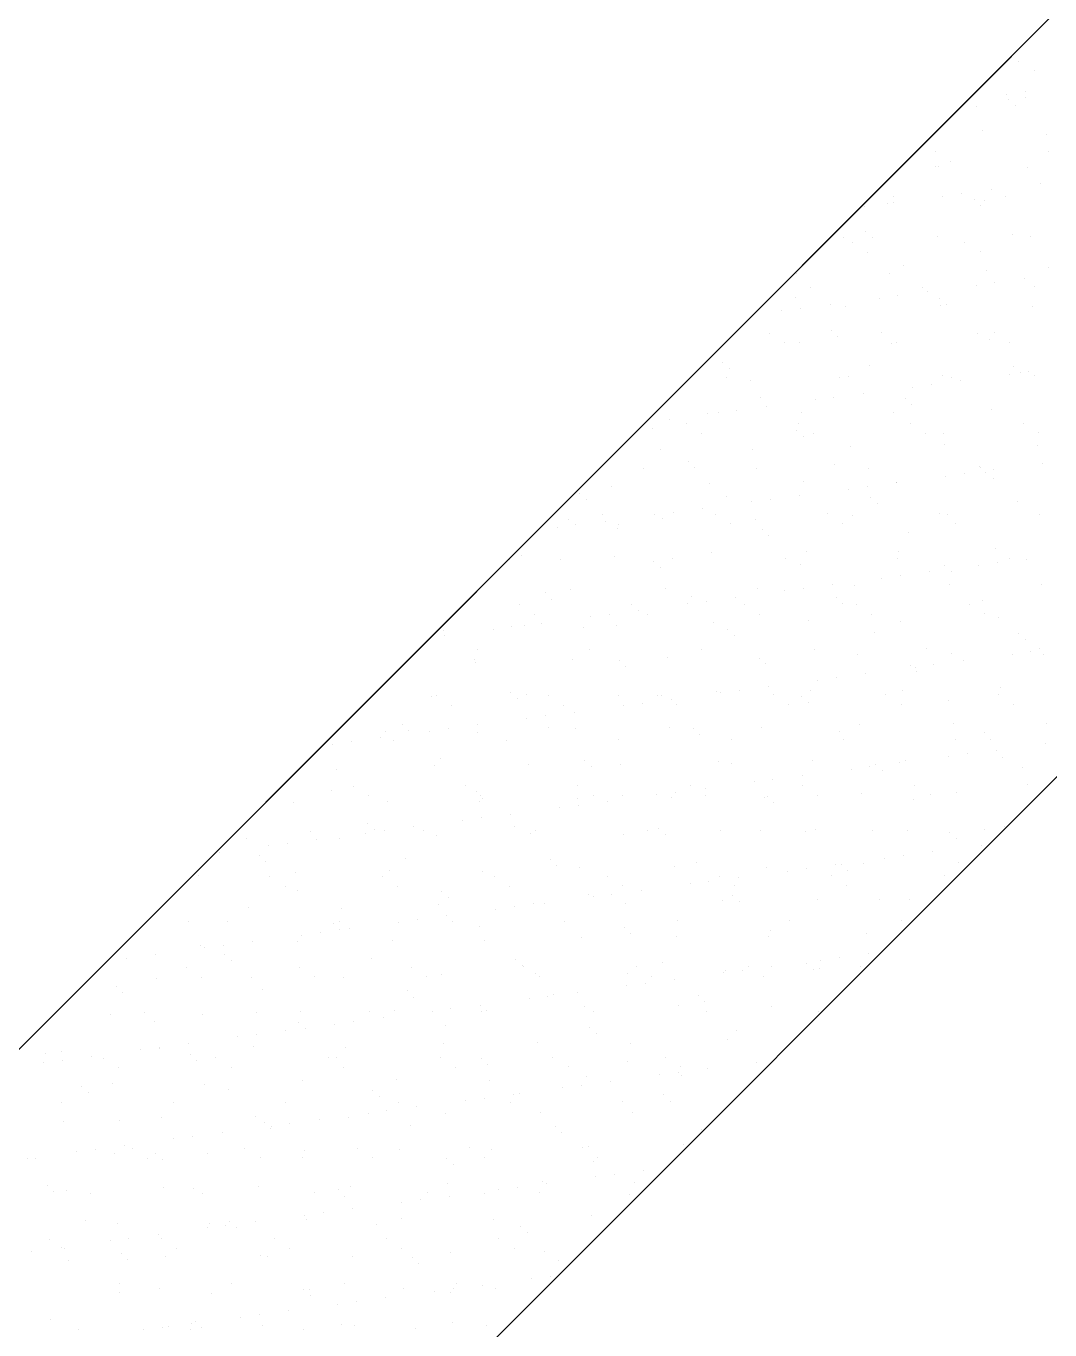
# Model space of a CAD drawing. Header units: millimetres. Extents: x 89805 to 1757503, y 48266 to 267832.
# Drawn here: x 951971.8 to 952255.6, y 126581.5 to 126942.6 of the extents above; entities that cross this region are included whole.
import ezdxf

# ---------------------------------------------------------------- set-up
doc = ezdxf.new("R2010")
doc.units = ezdxf.units.MM
doc.header["$LTSCALE"] = 1000
doc.layers.add('WALL', color=111, linetype='Continuous')

msp = doc.modelspace()

# ---------------------------------------------------------------- linework, layer by layer
at = {"color": 8, "ltscale": 0.7}
for p, q in [((952246.99, 126932.9), (952246.99, 126932.9)), ((952251.2, 126930.21), (952251.2, 126930.21)), ((952248.82, 126924.45), (952248.82, 126924.45)), ((952243.61, 126923.76), (952243.61, 126923.76)), ((952244.15, 126922.21), (952244.15, 126922.21)), ((952248.85, 126922.86), (952248.85, 126922.86)), ((952235.24, 126920.49), (952235.24, 126920.49)), ((952245.99, 126920.53), (952245.99, 126920.53)), ((952236.8, 126913.61), (952236.8, 126913.61)), ((952254.69, 126912.55), (952254.69, 126912.55)), ((952223.92, 126907.8), (952223.92, 126907.8)), ((952255.06, 126907.86), (952255.06, 126907.86)), ((952223.9, 126903.72), (952223.9, 126903.72)), ((952224.63, 126903.78), (952224.63, 126903.78)), ((952228.14, 126905.12), (952228.14, 126905.12)), ((952249.48, 126903.6), (952249.48, 126903.6)), ((952252.83, 126899.08), (952252.83, 126899.08)), ((952212.18, 126895.39), (952212.18, 126895.39)), ((952225.91, 126895.54), (952225.91, 126895.54)), ((952231.12, 126896.22), (952231.12, 126896.22)), ((952239.25, 126897.29), (952239.25, 126897.29)), ((952243.32, 126895.44), (952243.32, 126895.44)), ((952204.2, 126892.68), (952204.2, 126892.68)), ((952210.42, 126893.37), (952210.42, 126893.37)), ((952212.33, 126893.75), (952212.33, 126893.75)), ((952234.58, 126894.66), (952234.58, 126894.66)), ((952236.43, 126892.97), (952236.43, 126892.97)), ((952237.43, 126894.34), (952237.43, 126894.34)), ((952204.52, 126885.88), (952204.52, 126885.88)), ((952245.13, 126885), (952245.13, 126885)), ((952198.36, 126884.12), (952198.36, 126884.12)), ((952200.86, 126882.7), (952200.86, 126882.7)), ((952206.37, 126884.19), (952206.37, 126884.19)), ((952224.53, 126884.45), (952224.53, 126884.45)), ((952232, 126882.76), (952232, 126882.76)), ((952250.11, 126884.33), (952250.11, 126884.33)), ((952205.07, 126880.02), (952205.07, 126880.02)), ((952236.21, 126880.07), (952236.21, 126880.07)), ((952185.47, 126874.22), (952185.47, 126874.22)), ((952211.05, 126874.1), (952211.05, 126874.1)), ((952215.07, 126876.22), (952215.07, 126876.22)), ((952238.06, 126875.08), (952238.06, 126875.08)), ((952255.08, 126875.87), (952255.08, 126875.87)), ((952189.11, 126870.29), (952189.11, 126870.29)), ((952220.25, 126870.35), (952220.25, 126870.35)), ((952235.13, 126870.86), (952235.13, 126870.86)), ((952240.34, 126871.55), (952240.34, 126871.55)), ((952248.47, 126872.62), (952248.47, 126872.62)), ((952251.39, 126870.4), (952251.39, 126870.4)), ((952185, 126867.44), (952185, 126867.44)), ((952208.22, 126867.32), (952208.22, 126867.32)), ((952213.42, 126868), (952213.42, 126868)), ((952221.55, 126869.07), (952221.55, 126869.07)), ((952225.02, 126867.1), (952225.02, 126867.1)), ((952181.3, 126863.77), (952181.3, 126863.77)), ((952186.5, 126864.46), (952186.5, 126864.46)), ((952194.63, 126865.53), (952194.63, 126865.53)), ((952198.99, 126864.85), (952198.99, 126864.85)), ((952225.16, 126865.18), (952225.16, 126865.18)), ((952226.86, 126865.41), (952226.86, 126865.41)), ((952250.74, 126865.06), (952250.74, 126865.06)), ((952177.79, 126857.61), (952177.79, 126857.61)), ((952194.96, 126858.32), (952194.96, 126858.32)), ((952196.8, 126856.63), (952196.8, 126856.63)), ((952208.93, 126857.66), (952208.93, 126857.66)), ((952235.56, 126857.44), (952235.56, 126857.44)), ((952238.69, 126855.81), (952238.69, 126855.81)), ((952240.07, 126857.72), (952240.07, 126857.72)), ((952182.01, 126854.92), (952182.01, 126854.92)), ((952186.1, 126854.96), (952186.1, 126854.96)), ((952211.68, 126854.83), (952211.68, 126854.83)), ((952213.15, 126854.98), (952213.15, 126854.98)), ((952244.29, 126855.03), (952244.29, 126855.03)), ((952164.9, 126849.54), (952164.9, 126849.54)), ((952205.5, 126848.66), (952205.5, 126848.66)), ((952166.05, 126845.19), (952166.05, 126845.19)), ((952166.74, 126847.86), (952166.74, 126847.86)), ((952197.19, 126845.25), (952197.19, 126845.25)), ((952199.62, 126845.58), (952199.62, 126845.58)), ((952225.79, 126845.91), (952225.79, 126845.91)), ((952228.33, 126845.31), (952228.33, 126845.31)), ((952244.35, 126846.18), (952244.35, 126846.18)), ((952245.52, 126848.32), (952245.52, 126848.32)), ((952247.36, 126846.63), (952247.36, 126846.63)), ((952249.56, 126846.87), (952249.56, 126846.87)), ((952251.37, 126845.79), (952251.37, 126845.79)), ((952172.61, 126844.61), (952172.61, 126844.61)), ((952217.44, 126842.64), (952217.44, 126842.64)), ((952222.64, 126843.32), (952222.64, 126843.32)), ((952230.77, 126844.4), (952230.77, 126844.4)), ((952175.44, 126839.88), (952175.44, 126839.88)), ((952190.52, 126839.1), (952190.52, 126839.1)), ((952195.72, 126839.78), (952195.72, 126839.78)), ((952203.85, 126840.85), (952203.85, 126840.85)), ((952215.45, 126839.54), (952215.45, 126839.54)), ((952217.3, 126837.85), (952217.3, 126837.85)), ((952160.55, 126835.35), (952160.55, 126835.35)), ((952163.6, 126835.55), (952163.6, 126835.55)), ((952168.8, 126836.24), (952168.8, 126836.24)), ((952176.93, 126837.31), (952176.93, 126837.31)), ((952186.73, 126835.69), (952186.73, 126835.69)), ((952212.31, 126835.57), (952212.31, 126835.57)), ((952239.32, 126836.54), (952239.32, 126836.54)), ((952145.38, 126831.11), (952145.38, 126831.11)), ((952150.02, 126833.76), (952150.02, 126833.76)), ((952154.73, 126832.51), (952154.73, 126832.51)), ((952185.39, 126830.76), (952185.39, 126830.76)), ((952185.87, 126832.57), (952185.87, 126832.57)), ((952217.01, 126832.62), (952217.01, 126832.62)), ((952248.15, 126832.68), (952248.15, 126832.68)), ((952158.94, 126829.82), (952158.94, 126829.82)), ((952187.24, 126829.07), (952187.24, 126829.07)), ((952190.08, 126829.88), (952190.08, 126829.88)), ((952221.22, 126829.94), (952221.22, 126829.94)), ((952226, 126829.88), (952226, 126829.88)), ((952252.37, 126829.99), (952252.37, 126829.99)), ((952147.66, 126825.46), (952147.66, 126825.46)), ((952173.24, 126825.34), (952173.24, 126825.34)), ((952200.25, 126826.31), (952200.25, 126826.31)), ((952226.42, 126826.65), (952226.42, 126826.65)), ((952252, 126826.52), (952252, 126826.52)), ((952142.98, 126820.09), (952142.98, 126820.09)), ((952155.33, 126821.99), (952155.33, 126821.99)), ((952157.17, 126820.3), (952157.17, 126820.3)), ((952174.12, 126820.15), (952174.12, 126820.15)), ((952195.94, 126821.1), (952195.94, 126821.1)), ((952205.26, 126820.21), (952205.26, 126820.21)), ((952235.95, 126820.76), (952235.95, 126820.76)), ((952236.41, 126820.26), (952236.41, 126820.26)), ((952239.99, 126819.72), (952239.99, 126819.72)), ((952253.57, 126821.51), (952253.57, 126821.51)), ((952161.18, 126816.09), (952161.18, 126816.09)), ((952187.36, 126816.42), (952187.36, 126816.42)), ((952212.94, 126816.3), (952212.94, 126816.3)), ((952213.07, 126816.17), (952213.07, 126816.17)), ((952226.66, 126817.96), (952226.66, 126817.96)), ((952231.86, 126818.65), (952231.86, 126818.65)), ((952237.79, 126819.07), (952237.79, 126819.07)), ((952239.95, 126817.27), (952239.95, 126817.27)), ((952125.27, 126813.21), (952125.27, 126813.21)), ((952134.17, 126815.11), (952134.17, 126815.11)), ((952165.87, 126812.33), (952165.87, 126812.33)), ((952186.15, 126812.63), (952186.15, 126812.63)), ((952199.74, 126814.42), (952199.74, 126814.42)), ((952204.94, 126815.1), (952204.94, 126815.1)), ((952127.11, 126811.52), (952127.11, 126811.52)), ((952159.24, 126809.09), (952159.24, 126809.09)), ((952172.82, 126810.87), (952172.82, 126810.87)), ((952178.02, 126811.56), (952178.02, 126811.56)), ((952205.89, 126811.98), (952205.89, 126811.98)), ((952207.73, 126810.29), (952207.73, 126810.29)), ((952246.49, 126811.1), (952246.49, 126811.1)), ((952122.11, 126805.86), (952122.11, 126805.86)), ((952131.66, 126807.41), (952131.66, 126807.41)), ((952132.32, 126805.54), (952132.32, 126805.54)), ((952145.9, 126807.33), (952145.9, 126807.33)), ((952148.29, 126806.19), (952148.29, 126806.19)), ((952151.11, 126808.02), (952151.11, 126808.02)), ((952162.8, 126807.47), (952162.8, 126807.47)), ((952173.87, 126806.07), (952173.87, 126806.07)), ((952193.94, 126807.52), (952193.94, 126807.52)), ((952200.88, 126807.04), (952200.88, 126807.04)), ((952225.08, 126807.58), (952225.08, 126807.58)), ((952227.05, 126807.38), (952227.05, 126807.38)), ((952252.63, 126807.26), (952252.63, 126807.26)), ((952118.98, 126803.79), (952118.98, 126803.79)), ((952124.19, 126804.47), (952124.19, 126804.47)), ((952135.81, 126803.55), (952135.81, 126803.55)), ((952135.88, 126804.73), (952135.88, 126804.73)), ((952167.02, 126804.78), (952167.02, 126804.78)), ((952175.83, 126803.2), (952175.83, 126803.2)), ((952177.67, 126801.52), (952177.67, 126801.52)), ((952198.16, 126804.84), (952198.16, 126804.84)), ((952216.43, 126802.32), (952216.43, 126802.32)), ((952229.3, 126804.9), (952229.3, 126804.9)), ((952240.58, 126798), (952240.58, 126798)), ((952105.75, 126794.77), (952105.75, 126794.77)), ((952109.22, 126795.97), (952109.22, 126795.97)), ((952119.92, 126795), (952119.92, 126795)), ((952134.8, 126795.84), (952134.8, 126795.84)), ((952145.77, 126794.43), (952145.77, 126794.43)), ((952151.06, 126795.05), (952151.06, 126795.05)), ((952161.81, 126796.82), (952161.81, 126796.82)), ((952182.2, 126795.11), (952182.2, 126795.11)), ((952187.99, 126797.15), (952187.99, 126797.15)), ((952213.34, 126795.17), (952213.34, 126795.17)), ((952213.57, 126797.03), (952213.57, 126797.03)), ((952244.48, 126795.22), (952244.48, 126795.22)), ((952249.21, 126795.04), (952249.21, 126795.04)), ((952147.61, 126792.74), (952147.61, 126792.74)), ((952186.37, 126793.54), (952186.37, 126793.54)), ((952222.29, 126791.5), (952222.29, 126791.5)), ((952226.39, 126793.2), (952226.39, 126793.2)), ((952228.23, 126791.51), (952228.23, 126791.51)), ((952235.88, 126793.28), (952235.88, 126793.28)), ((952241.08, 126793.97), (952241.08, 126793.97)), ((952195.37, 126787.95), (952195.37, 126787.95)), ((952201.51, 126787.78), (952201.51, 126787.78)), ((952208.96, 126789.74), (952208.96, 126789.74)), ((952214.16, 126790.43), (952214.16, 126790.43)), ((952227.68, 126788.11), (952227.68, 126788.11)), ((952253.26, 126787.99), (952253.26, 126787.99)), ((952115.71, 126785.65), (952115.71, 126785.65)), ((952117.55, 126783.96), (952117.55, 126783.96)), ((952122.74, 126786.59), (952122.74, 126786.59)), ((952148.92, 126786.93), (952148.92, 126786.93)), ((952156.31, 126784.77), (952156.31, 126784.77)), ((952168.46, 126784.41), (952168.46, 126784.41)), ((952174.5, 126786.8), (952174.5, 126786.8)), ((952182.04, 126786.2), (952182.04, 126786.2)), ((952187.24, 126786.88), (952187.24, 126786.88)), ((952196.32, 126784.42), (952196.32, 126784.42)), ((952236.93, 126783.54), (952236.93, 126783.54)), ((952108.59, 126782.31), (952108.59, 126782.31)), ((952133.41, 126779.79), (952133.41, 126779.79)), ((952139.74, 126782.37), (952139.74, 126782.37)), ((952141.54, 126780.86), (952141.54, 126780.86)), ((952155.12, 126782.65), (952155.12, 126782.65)), ((952160.33, 126783.34), (952160.33, 126783.34)), ((952170.88, 126782.43), (952170.88, 126782.43)), ((952175.09, 126779.74), (952175.09, 126779.74)), ((952198.17, 126782.73), (952198.17, 126782.73)), ((952202.02, 126782.48), (952202.02, 126782.48)), ((952206.24, 126779.8), (952206.24, 126779.8)), ((952233.16, 126782.54), (952233.16, 126782.54)), ((952237.38, 126779.85), (952237.38, 126779.85)), ((952106.49, 126776.25), (952106.49, 126776.25)), ((952109.85, 126776.7), (952109.85, 126776.7)), ((952112.81, 126779.63), (952112.81, 126779.63)), ((952114.62, 126777.32), (952114.62, 126777.32)), ((952128.2, 126779.11), (952128.2, 126779.11)), ((952135.43, 126776.58), (952135.43, 126776.58)), ((952143.95, 126779.68), (952143.95, 126779.68)), ((952162.44, 126777.55), (952162.44, 126777.55)), ((952188.62, 126777.88), (952188.62, 126777.88)), ((952214.2, 126777.76), (952214.2, 126777.76)), ((952241.21, 126778.73), (952241.21, 126778.73)), ((952087.49, 126775.19), (952087.49, 126775.19)), ((952087.7, 126773.78), (952087.7, 126773.78)), ((952101.29, 126775.57), (952101.29, 126775.57)), ((952126.25, 126775.99), (952126.25, 126775.99)), ((952166.26, 126775.65), (952166.26, 126775.65)), ((952168.11, 126773.96), (952168.11, 126773.96)), ((952206.87, 126774.76), (952206.87, 126774.76)), ((952246.88, 126774.42), (952246.88, 126774.42)), ((952248.72, 126772.73), (952248.72, 126772.73)), ((952096.85, 126769.9), (952096.85, 126769.9)), ((952127.99, 126769.96), (952127.99, 126769.96)), ((952159.13, 126770.01), (952159.13, 126770.01)), ((952190.28, 126770.07), (952190.28, 126770.07)), ((952221.42, 126770.13), (952221.42, 126770.13)), ((952250.3, 126769.29), (952250.3, 126769.29)), ((952252.56, 126770.18), (952252.56, 126770.18)), ((952096.19, 126767.21), (952096.19, 126767.21)), ((952096.36, 126766.35), (952096.36, 126766.35)), ((952123.37, 126767.32), (952123.37, 126767.32)), ((952136.2, 126766.87), (952136.2, 126766.87)), ((952149.55, 126767.66), (952149.55, 126767.66)), ((952175.13, 126767.53), (952175.13, 126767.53)), ((952176.81, 126765.99), (952176.81, 126765.99)), ((952202.14, 126768.51), (952202.14, 126768.51)), ((952216.82, 126765.64), (952216.82, 126765.64)), ((952223.38, 126765.75), (952223.38, 126765.75)), ((952228.31, 126768.84), (952228.31, 126768.84)), ((952231.51, 126766.82), (952231.51, 126766.82)), ((952245.1, 126768.61), (952245.1, 126768.61)), ((952253.89, 126768.72), (952253.89, 126768.72)), ((952138.04, 126765.18), (952138.04, 126765.18)), ((952196.46, 126762.2), (952196.46, 126762.2)), ((952204.59, 126763.27), (952204.59, 126763.27)), ((952218.18, 126765.06), (952218.18, 126765.06)), ((952218.66, 126763.95), (952218.66, 126763.95)), ((952106.14, 126758.09), (952106.14, 126758.09)), ((952163.07, 126758.28), (952163.07, 126758.28)), ((952169.55, 126758.66), (952169.55, 126758.66)), ((952177.68, 126759.73), (952177.68, 126759.73)), ((952189.25, 126758.62), (952189.25, 126758.62)), ((952191.26, 126761.52), (952191.26, 126761.52)), ((952214.83, 126758.49), (952214.83, 126758.49)), ((952241.84, 126759.47), (952241.84, 126759.47)), ((952084.3, 126757.1), (952084.3, 126757.1)), ((952085.53, 126757.22), (952085.53, 126757.22)), ((952089.75, 126754.53), (952089.75, 126754.53)), ((952107.98, 126756.4), (952107.98, 126756.4)), ((952110.48, 126757.43), (952110.48, 126757.43)), ((952116.67, 126757.27), (952116.67, 126757.27)), ((952120.89, 126754.59), (952120.89, 126754.59)), ((952136.06, 126757.31), (952136.06, 126757.31)), ((952142.63, 126755.12), (952142.63, 126755.12)), ((952146.74, 126757.21), (952146.74, 126757.21)), ((952147.81, 126757.33), (952147.81, 126757.33)), ((952150.76, 126756.19), (952150.76, 126756.19)), ((952152.03, 126754.64), (952152.03, 126754.64)), ((952164.34, 126757.98), (952164.34, 126757.98)), ((952178.95, 126757.39), (952178.95, 126757.39)), ((952183.17, 126754.7), (952183.17, 126754.7)), ((952186.76, 126756.87), (952186.76, 126756.87)), ((952188.6, 126755.18), (952188.6, 126755.18)), ((952210.1, 126757.44), (952210.1, 126757.44)), ((952214.31, 126754.76), (952214.31, 126754.76)), ((952227.36, 126755.98), (952227.36, 126755.98)), ((952241.24, 126757.5), (952241.24, 126757.5)), ((952245.45, 126754.81), (952245.45, 126754.81)), ((952110.51, 126750.89), (952110.51, 126750.89)), ((952115.71, 126751.57), (952115.71, 126751.57)), ((952123.84, 126752.64), (952123.84, 126752.64)), ((952137.42, 126754.43), (952137.42, 126754.43)), ((952076.08, 126749.32), (952076.08, 126749.32)), ((952077.92, 126747.63), (952077.92, 126747.63)), ((952083.59, 126747.34), (952083.59, 126747.34)), ((952088.79, 126748.03), (952088.79, 126748.03)), ((952096.92, 126749.1), (952096.92, 126749.1)), ((952116.68, 126748.43), (952116.68, 126748.43)), ((952124, 126748.06), (952124, 126748.06)), ((952150.18, 126748.39), (952150.18, 126748.39)), ((952156.7, 126748.09), (952156.7, 126748.09)), ((952175.76, 126748.27), (952175.76, 126748.27)), ((952202.77, 126749.24), (952202.77, 126749.24)), ((952228.94, 126749.57), (952228.94, 126749.57)), ((952254.52, 126749.45), (952254.52, 126749.45)), ((952056.67, 126743.8), (952056.67, 126743.8)), ((952061.88, 126744.49), (952061.88, 126744.49)), ((952070.01, 126745.56), (952070.01, 126745.56)), ((952071.41, 126747.2), (952071.41, 126747.2)), ((952073.79, 126744.8), (952073.79, 126744.8)), ((952096.99, 126747.08), (952096.99, 126747.08)), ((952104.93, 126744.86), (952104.93, 126744.86)), ((952136.07, 126744.92), (952136.07, 126744.92)), ((952158.54, 126746.4), (952158.54, 126746.4)), ((952167.21, 126744.97), (952167.21, 126744.97)), ((952197.3, 126747.2), (952197.3, 126747.2)), ((952198.35, 126745.03), (952198.35, 126745.03)), ((952229.49, 126745.09), (952229.49, 126745.09)), ((952237.32, 126746.86), (952237.32, 126746.86)), ((952239.16, 126745.17), (952239.16, 126745.17)), ((952254.32, 126743.93), (952254.32, 126743.93)), ((952227.4, 126740.39), (952227.4, 126740.39)), ((952232.6, 126741.07), (952232.6, 126741.07)), ((952240.73, 126742.14), (952240.73, 126742.14)), ((952242.47, 126740.2), (952242.47, 126740.2)), ((952057.92, 126736.86), (952057.92, 126736.86)), ((952084.93, 126737.83), (952084.93, 126737.83)), ((952086.62, 126739.66), (952086.62, 126739.66)), ((952111.11, 126738.16), (952111.11, 126738.16)), ((952126.64, 126739.31), (952126.64, 126739.31)), ((952128.48, 126737.62), (952128.48, 126737.62)), ((952136.69, 126738.04), (952136.69, 126738.04)), ((952163.7, 126739.01), (952163.7, 126739.01)), ((952167.24, 126738.43), (952167.24, 126738.43)), ((952189.88, 126739.35), (952189.88, 126739.35)), ((952200.48, 126736.84), (952200.48, 126736.84)), ((952205.68, 126737.53), (952205.68, 126737.53)), ((952207.26, 126738.08), (952207.26, 126738.08)), ((952213.81, 126738.6), (952213.81, 126738.6)), ((952215.46, 126739.22), (952215.46, 126739.22)), ((952247.86, 126737.2), (952247.86, 126737.2)), ((952173.56, 126733.3), (952173.56, 126733.3)), ((952178.77, 126733.98), (952178.77, 126733.98)), ((952186.9, 126735.05), (952186.9, 126735.05)), ((952209.1, 126736.39), (952209.1, 126736.39)), ((952056.56, 126730.88), (952056.56, 126730.88)), ((952062.46, 126732.12), (952062.46, 126732.12)), ((952066.68, 126729.43), (952066.68, 126729.43)), ((952093.61, 126732.18), (952093.61, 126732.18)), ((952096.58, 126730.53), (952096.58, 126730.53)), ((952097.82, 126729.49), (952097.82, 126729.49)), ((952124.75, 126732.23), (952124.75, 126732.23)), ((952128.96, 126729.55), (952128.96, 126729.55)), ((952137.18, 126729.65), (952137.18, 126729.65)), ((952146.64, 126729.75), (952146.64, 126729.75)), ((952151.85, 126730.44), (952151.85, 126730.44)), ((952155.89, 126732.29), (952155.89, 126732.29)), ((952159.98, 126731.51), (952159.98, 126731.51)), ((952160.11, 126729.6), (952160.11, 126729.6)), ((952177.19, 126729.31), (952177.19, 126729.31)), ((952187.03, 126732.35), (952187.03, 126732.35)), ((952191.25, 126729.66), (952191.25, 126729.66)), ((952203.4, 126729.97), (952203.4, 126729.97)), ((952218.17, 126732.4), (952218.17, 126732.4)), ((952222.39, 126729.72), (952222.39, 126729.72)), ((952229.57, 126730.31), (952229.57, 126730.31)), ((952249.31, 126732.46), (952249.31, 126732.46)), ((952045.87, 126727.6), (952045.87, 126727.6)), ((952072.04, 126727.94), (952072.04, 126727.94)), ((952097.62, 126727.81), (952097.62, 126727.81)), ((952098.42, 126728.85), (952098.42, 126728.85)), ((952119.73, 126726.21), (952119.73, 126726.21)), ((952124.63, 126728.79), (952124.63, 126728.79)), ((952124.93, 126726.9), (952124.93, 126726.9)), ((952133.06, 126727.97), (952133.06, 126727.97)), ((952150.81, 126729.12), (952150.81, 126729.12)), ((952176.39, 126729), (952176.39, 126729)), ((952179.04, 126727.62), (952179.04, 126727.62)), ((952217.8, 126728.42), (952217.8, 126728.42)), ((952092.81, 126722.67), (952092.81, 126722.67)), ((952098.01, 126723.35), (952098.01, 126723.35)), ((952106.14, 126724.42), (952106.14, 126724.42)), ((952050.72, 126719.7), (952050.72, 126719.7)), ((952065.89, 126719.12), (952065.89, 126719.12)), ((952066.51, 126721.76), (952066.51, 126721.76)), ((952068.36, 126720.07), (952068.36, 126720.07)), ((952071.1, 126719.81), (952071.1, 126719.81)), ((952079.23, 126720.88), (952079.23, 126720.88)), ((952081.86, 126719.76), (952081.86, 126719.76)), ((952085.56, 126718.56), (952085.56, 126718.56)), ((952107.12, 126720.87), (952107.12, 126720.87)), ((952111.74, 126718.89), (952111.74, 126718.89)), ((952113, 126719.82), (952113, 126719.82)), ((952137.32, 126718.77), (952137.32, 126718.77)), ((952144.15, 126719.87), (952144.15, 126719.87)), ((952147.13, 126720.53), (952147.13, 126720.53)), ((952148.98, 126718.84), (952148.98, 126718.84)), ((952164.33, 126719.74), (952164.33, 126719.74)), ((952175.29, 126719.93), (952175.29, 126719.93)), ((952187.74, 126719.65), (952187.74, 126719.65)), ((952190.51, 126720.08), (952190.51, 126720.08)), ((952206.43, 126719.99), (952206.43, 126719.99)), ((952216.09, 126719.96), (952216.09, 126719.96)), ((952227.75, 126719.3), (952227.75, 126719.3)), ((952237.57, 126720.04), (952237.57, 126720.04)), ((952243.1, 126720.93), (952243.1, 126720.93)), ((952032.97, 126717.71), (952032.97, 126717.71)), ((952038.97, 126715.58), (952038.97, 126715.58)), ((952044.18, 126716.26), (952044.18, 126716.26)), ((952052.31, 126717.33), (952052.31, 126717.33)), ((952058.55, 126717.59), (952058.55, 126717.59)), ((952229.59, 126717.61), (952229.59, 126717.61)), ((952236.62, 126715.71), (952236.62, 126715.71)), ((952025.39, 126713.79), (952025.39, 126713.79)), ((952036.45, 126712.98), (952036.45, 126712.98)), ((952038.3, 126711.29), (952038.3, 126711.29)), ((952077.06, 126712.1), (952077.06, 126712.1)), ((952117.07, 126711.75), (952117.07, 126711.75)), ((952209.7, 126712.16), (952209.7, 126712.16)), ((952214.9, 126712.85), (952214.9, 126712.85)), ((952223.03, 126713.92), (952223.03, 126713.92)), ((952046.5, 126708.33), (952046.5, 126708.33)), ((952072.67, 126708.67), (952072.67, 126708.67)), ((952098.25, 126708.55), (952098.25, 126708.55)), ((952118.91, 126710.06), (952118.91, 126710.06)), ((952125.26, 126709.52), (952125.26, 126709.52)), ((952151.44, 126709.85), (952151.44, 126709.85)), ((952157.68, 126710.87), (952157.68, 126710.87)), ((952177.02, 126709.73), (952177.02, 126709.73)), ((952182.78, 126708.62), (952182.78, 126708.62)), ((952187.99, 126709.31), (952187.99, 126709.31)), ((952196.12, 126710.38), (952196.12, 126710.38)), ((952197.69, 126710.53), (952197.69, 126710.53)), ((952199.53, 126708.84), (952199.53, 126708.84)), ((952204.03, 126710.7), (952204.03, 126710.7)), ((952230.2, 126711.04), (952230.2, 126711.04)), ((952019.49, 126707.36), (952019.49, 126707.36)), ((952039.4, 126707.02), (952039.4, 126707.02)), ((952043.62, 126704.33), (952043.62, 126704.33)), ((952070.54, 126707.08), (952070.54, 126707.08)), ((952074.76, 126704.39), (952074.76, 126704.39)), ((952101.68, 126707.13), (952101.68, 126707.13)), ((952105.9, 126704.45), (952105.9, 126704.45)), ((952132.82, 126707.19), (952132.82, 126707.19)), ((952137.04, 126704.5), (952137.04, 126704.5)), ((952155.86, 126705.08), (952155.86, 126705.08)), ((952161.07, 126705.76), (952161.07, 126705.76)), ((952163.97, 126707.25), (952163.97, 126707.25)), ((952168.18, 126704.56), (952168.18, 126704.56)), ((952169.2, 126706.83), (952169.2, 126706.83)), ((952195.11, 126707.3), (952195.11, 126707.3)), ((952199.32, 126704.62), (952199.32, 126704.62)), ((952226.25, 126707.36), (952226.25, 126707.36)), ((952047, 126703.32), (952047, 126703.32)), ((952087.01, 126702.98), (952087.01, 126702.98)), ((952088.85, 126701.29), (952088.85, 126701.29)), ((952127.61, 126702.09), (952127.61, 126702.09)), ((952128.95, 126701.53), (952128.95, 126701.53)), ((952134.15, 126702.22), (952134.15, 126702.22)), ((952142.28, 126703.29), (952142.28, 126703.29)), ((952164.96, 126700.48), (952164.96, 126700.48)), ((952167.63, 126701.75), (952167.63, 126701.75)), ((952191.14, 126700.81), (952191.14, 126700.81)), ((952208.23, 126700.86), (952208.23, 126700.86)), ((952216.72, 126700.69), (952216.72, 126700.69)), ((952033.6, 126698.44), (952033.6, 126698.44)), ((952059.18, 126698.32), (952059.18, 126698.32)), ((952086.19, 126699.29), (952086.19, 126699.29)), ((952102.03, 126697.99), (952102.03, 126697.99)), ((952107.23, 126698.67), (952107.23, 126698.67)), ((952112.37, 126699.63), (952112.37, 126699.63)), ((952115.36, 126699.74), (952115.36, 126699.74)), ((952137.95, 126699.5), (952137.95, 126699.5)), ((952169.47, 126700.06), (952169.47, 126700.06)), ((952016.93, 126694.54), (952016.93, 126694.54)), ((952027.66, 126694.61), (952027.66, 126694.61)), ((952056.95, 126694.2), (952056.95, 126694.2)), ((952058.8, 126694.66), (952058.8, 126694.66)), ((952075.11, 126694.44), (952075.11, 126694.44)), ((952080.32, 126695.13), (952080.32, 126695.13)), ((952088.45, 126696.2), (952088.45, 126696.2)), ((952089.94, 126694.72), (952089.94, 126694.72)), ((952097.55, 126693.32), (952097.55, 126693.32)), ((952121.08, 126694.78), (952121.08, 126694.78)), ((952152.22, 126694.83), (952152.22, 126694.83)), ((952183.36, 126694.89), (952183.36, 126694.89)), ((952214.5, 126694.95), (952214.5, 126694.95)), ((952048.19, 126690.9), (952048.19, 126690.9)), ((952053.4, 126691.59), (952053.4, 126691.59)), ((952058.79, 126692.51), (952058.79, 126692.51)), ((952061.53, 126692.66), (952061.53, 126692.66)), ((952125.89, 126690.25), (952125.89, 126690.25)), ((952137.57, 126692.97), (952137.57, 126692.97)), ((952139.41, 126691.28), (952139.41, 126691.28)), ((952152.07, 126690.58), (952152.07, 126690.58)), ((952177.65, 126690.46), (952177.65, 126690.46)), ((952178.17, 126692.09), (952178.17, 126692.09)), ((952204.66, 126691.43), (952204.66, 126691.43)), ((952020.12, 126688.09), (952020.12, 126688.09)), ((952021.28, 126687.36), (952021.28, 126687.36)), ((952026.48, 126688.04), (952026.48, 126688.04)), ((952034.61, 126689.11), (952034.61, 126689.11)), ((952047.13, 126689.07), (952047.13, 126689.07)), ((952073.3, 126689.4), (952073.3, 126689.4)), ((952098.88, 126689.28), (952098.88, 126689.28)), ((951999.56, 126684.5), (951999.56, 126684.5)), ((952007.69, 126685.57), (952007.69, 126685.57)), ((952026.89, 126685.42), (952026.89, 126685.42)), ((952028.73, 126683.73), (952028.73, 126683.73)), ((952067.49, 126684.54), (952067.49, 126684.54)), ((952107.51, 126684.2), (952107.51, 126684.2)), ((952109.35, 126682.51), (952109.35, 126682.51)), ((952148.11, 126683.31), (952148.11, 126683.31)), ((952188.13, 126682.97), (952188.13, 126682.97)), ((952192, 126683.94), (952192, 126683.94)), ((952197.21, 126684.63), (952197.21, 126684.63)), ((952203.18, 126682.26), (952203.18, 126682.26)), ((952205.34, 126685.7), (952205.34, 126685.7)), ((952008.06, 126678.84), (952008.06, 126678.84)), ((952016.33, 126681.92), (952016.33, 126681.92)), ((952020.55, 126679.24), (952020.55, 126679.24)), ((952034.23, 126679.17), (952034.23, 126679.17)), ((952047.48, 126681.98), (952047.48, 126681.98)), ((952051.69, 126679.29), (952051.69, 126679.29)), ((952059.81, 126679.05), (952059.81, 126679.05)), ((952078.62, 126682.04), (952078.62, 126682.04)), ((952082.83, 126679.35), (952082.83, 126679.35)), ((952086.82, 126680.02), (952086.82, 126680.02)), ((952109.76, 126682.09), (952109.76, 126682.09)), ((952113, 126680.36), (952113, 126680.36)), ((952113.98, 126679.41), (952113.98, 126679.41)), ((952138.58, 126680.24), (952138.58, 126680.24)), ((952140.9, 126682.15), (952140.9, 126682.15)), ((952145.12, 126679.46), (952145.12, 126679.46)), ((952165.08, 126680.4), (952165.08, 126680.4)), ((952165.59, 126681.21), (952165.59, 126681.21)), ((952170.29, 126681.08), (952170.29, 126681.08)), ((952172.04, 126682.21), (952172.04, 126682.21)), ((952176.26, 126679.52), (952176.26, 126679.52)), ((952178.42, 126682.15), (952178.42, 126682.15)), ((952189.97, 126681.28), (952189.97, 126681.28)), ((952191.77, 126681.54), (952191.77, 126681.54)), ((951996.83, 126676.65), (951996.83, 126676.65)), ((952037.43, 126675.76), (952037.43, 126675.76)), ((952077.45, 126675.42), (952077.45, 126675.42)), ((952124.58, 126675.07), (952124.58, 126675.07)), ((952138.17, 126676.85), (952138.17, 126676.85)), ((952143.37, 126677.54), (952143.37, 126677.54)), ((952151.5, 126678.61), (952151.5, 126678.61)), ((951998.67, 126674.96), (951998.67, 126674.96)), ((952079.29, 126673.73), (952079.29, 126673.73)), ((952097.67, 126671.52), (952097.67, 126671.52)), ((952111.25, 126673.31), (952111.25, 126673.31)), ((952116.45, 126674), (952116.45, 126674)), ((952118.05, 126674.53), (952118.05, 126674.53)), ((952158.06, 126674.19), (952158.06, 126674.19)), ((952159.91, 126672.5), (952159.91, 126672.5)), ((951995.17, 126668.95), (951995.17, 126668.95)), ((952004.59, 126669.51), (952004.59, 126669.51)), ((952020.75, 126668.82), (952020.75, 126668.82)), ((952035.73, 126669.57), (952035.73, 126669.57)), ((952047.76, 126669.8), (952047.76, 126669.8)), ((952066.87, 126669.62), (952066.87, 126669.62)), ((952070.75, 126667.98), (952070.75, 126667.98)), ((952073.93, 126670.13), (952073.93, 126670.13)), ((952084.33, 126669.77), (952084.33, 126669.77)), ((952089.54, 126670.45), (952089.54, 126670.45)), ((952098.02, 126669.68), (952098.02, 126669.68)), ((952099.51, 126670.01), (952099.51, 126670.01)), ((952126.52, 126670.98), (952126.52, 126670.98)), ((952129.16, 126669.74), (952129.16, 126669.74)), ((952152.7, 126671.32), (952152.7, 126671.32)), ((952160.3, 126669.79), (952160.3, 126669.79)), ((952178.28, 126671.19), (952178.28, 126671.19)), ((952191.44, 126669.85), (952191.44, 126669.85)), ((952007.37, 126666.99), (952007.37, 126666.99)), ((952043.83, 126664.44), (952043.83, 126664.44)), ((952047.38, 126666.64), (952047.38, 126666.64)), ((952049.23, 126664.95), (952049.23, 126664.95)), ((952057.41, 126666.22), (952057.41, 126666.22)), ((952062.62, 126666.91), (952062.62, 126666.91)), ((952087.99, 126665.76), (952087.99, 126665.76)), ((952128, 126665.41), (952128, 126665.41)), ((952168.61, 126664.53), (952168.61, 126664.53)), ((952016.91, 126660.89), (952016.91, 126660.89)), ((952030.5, 126662.68), (952030.5, 126662.68)), ((952035.7, 126663.36), (952035.7, 126663.36)), ((952087.45, 126660.76), (952087.45, 126660.76)), ((952113.63, 126661.09), (952113.63, 126661.09)), ((952129.85, 126663.72), (952129.85, 126663.72)), ((952139.21, 126660.97), (952139.21, 126660.97)), ((952166.22, 126661.94), (952166.22, 126661.94)), ((951977.31, 126658.21), (951977.31, 126658.21)), ((951981.68, 126658.6), (951981.68, 126658.6)), ((951990, 126657.35), (951990, 126657.35)), ((952003.58, 126659.14), (952003.58, 126659.14)), ((952008.69, 126659.57), (952008.69, 126659.57)), ((952008.78, 126659.82), (952008.78, 126659.82)), ((952017.32, 126657.87), (952017.32, 126657.87)), ((952034.86, 126659.91), (952034.86, 126659.91)), ((952057.93, 126656.98), (952057.93, 126656.98)), ((952060.44, 126659.78), (952060.44, 126659.78)), ((952086.69, 126657), (952086.69, 126657)), ((952117.83, 126657.05), (952117.83, 126657.05)), ((952148.98, 126657.11), (952148.98, 126657.11)), ((951976.66, 126655.59), (951976.66, 126655.59)), ((951981.87, 126656.28), (951981.87, 126656.28)), ((951993.27, 126656.83), (951993.27, 126656.83)), ((951997.49, 126654.14), (951997.49, 126654.14)), ((952019.17, 126656.18), (952019.17, 126656.18)), ((952024.41, 126656.88), (952024.41, 126656.88)), ((952028.63, 126654.2), (952028.63, 126654.2)), ((952055.55, 126656.94), (952055.55, 126656.94)), ((952059.77, 126654.25), (952059.77, 126654.25)), ((952090.91, 126654.31), (952090.91, 126654.31)), ((952097.94, 126656.64), (952097.94, 126656.64)), ((952099.78, 126654.95), (952099.78, 126654.95)), ((952122.05, 126654.37), (952122.05, 126654.37)), ((952138.55, 126655.75), (952138.55, 126655.75)), ((952153.19, 126654.42), (952153.19, 126654.42)), ((952160.72, 126653.93), (952160.72, 126653.93)), ((952174.3, 126655.72), (952174.3, 126655.72)), ((952048.39, 126650.53), (952048.39, 126650.53)), ((952074.56, 126650.86), (952074.56, 126650.86)), ((952100.14, 126650.74), (952100.14, 126650.74)), ((952127.15, 126651.71), (952127.15, 126651.71)), ((952133.8, 126650.39), (952133.8, 126650.39)), ((952147.39, 126652.18), (952147.39, 126652.18)), ((952152.59, 126652.86), (952152.59, 126652.86)), ((952153.33, 126652.05), (952153.33, 126652.05)), ((951987.26, 126649.09), (951987.26, 126649.09)), ((951989.1, 126647.4), (951989.1, 126647.4)), ((951995.8, 126649.68), (951995.8, 126649.68)), ((952021.38, 126649.56), (952021.38, 126649.56)), ((952027.87, 126648.2), (952027.87, 126648.2)), ((952067.88, 126647.86), (952067.88, 126647.86)), ((952069.72, 126646.17), (952069.72, 126646.17)), ((952106.89, 126646.85), (952106.89, 126646.85)), ((952108.48, 126646.98), (952108.48, 126646.98)), ((952120.47, 126648.63), (952120.47, 126648.63)), ((952125.67, 126649.32), (952125.67, 126649.32)), ((952148.5, 126646.63), (952148.5, 126646.63)), ((951981.53, 126644.41), (951981.53, 126644.41)), ((952012.67, 126644.47), (952012.67, 126644.47)), ((952043.81, 126644.52), (952043.81, 126644.52)), ((952074.95, 126644.58), (952074.95, 126644.58)), ((952079.97, 126643.3), (952079.97, 126643.3)), ((952093.55, 126645.09), (952093.55, 126645.09)), ((952098.76, 126645.77), (952098.76, 126645.77)), ((952106.09, 126644.64), (952106.09, 126644.64)), ((952137.23, 126644.69), (952137.23, 126644.69)), ((952150.34, 126644.94), (952150.34, 126644.94)), ((951982.31, 126639.33), (951982.31, 126639.33)), ((951997.8, 126639.43), (951997.8, 126639.43)), ((952009.32, 126640.3), (952009.32, 126640.3)), ((952035.49, 126640.64), (952035.49, 126640.64)), ((952037.82, 126639.08), (952037.82, 126639.08)), ((952053.05, 126639.76), (952053.05, 126639.76)), ((952061.07, 126640.51), (952061.07, 126640.51)), ((952066.63, 126641.55), (952066.63, 126641.55)), ((952071.84, 126642.23), (952071.84, 126642.23)), ((952088.08, 126641.49), (952088.08, 126641.49)), ((952114.26, 126641.82), (952114.26, 126641.82)), ((952139.84, 126641.7), (952139.84, 126641.7)), ((952026.13, 126636.21), (952026.13, 126636.21)), ((952039.66, 126637.39), (952039.66, 126637.39)), ((952039.72, 126638), (952039.72, 126638)), ((952044.92, 126638.69), (952044.92, 126638.69)), ((952078.42, 126638.2), (952078.42, 126638.2)), ((952118.44, 126637.86), (952118.44, 126637.86)), ((952120.28, 126636.17), (952120.28, 126636.17)), ((952159.04, 126636.97), (952159.04, 126636.97)), ((951999.21, 126632.67), (951999.21, 126632.67)), ((952001.35, 126631.79), (952001.35, 126631.79)), ((952012.8, 126634.46), (952012.8, 126634.46)), ((952018, 126635.14), (952018, 126635.14)), ((952032.49, 126631.84), (952032.49, 126631.84)), ((952063.63, 126631.9), (952063.63, 126631.9)), ((952094.77, 126631.95), (952094.77, 126631.95)), ((952125.91, 126632.01), (952125.91, 126632.01)), ((952127.78, 126632.45), (952127.78, 126632.45)), ((952153.96, 126632.78), (952153.96, 126632.78)), ((951972.3, 126629.13), (951972.3, 126629.13)), ((951974.42, 126629.04), (951974.42, 126629.04)), ((951985.88, 126630.91), (951985.88, 126630.91)), ((951991.09, 126631.6), (951991.09, 126631.6)), ((951996.43, 126630.41), (951996.43, 126630.41)), ((952005.56, 126629.1), (952005.56, 126629.1)), ((952007.76, 126630.31), (952007.76, 126630.31)), ((952009.6, 126628.62), (952009.6, 126628.62)), ((952022.01, 126630.29), (952022.01, 126630.29)), ((952036.7, 126629.16), (952036.7, 126629.16)), ((952048.36, 126629.42), (952048.36, 126629.42)), ((952049.02, 126631.26), (952049.02, 126631.26)), ((952067.85, 126629.21), (952067.85, 126629.21)), ((952075.19, 126631.6), (952075.19, 126631.6)), ((952088.38, 126629.08), (952088.38, 126629.08)), ((952098.99, 126629.27), (952098.99, 126629.27)), ((952100.77, 126631.47), (952100.77, 126631.47)), ((952128.98, 126628.19), (952128.98, 126628.19)), ((952130.13, 126629.32), (952130.13, 126629.32)), ((952090.22, 126627.39), (952090.22, 126627.39)), ((952134.89, 126624.64), (952134.89, 126624.64)), ((952143.02, 126625.71), (952143.02, 126625.71)), ((951977.7, 126621.53), (951977.7, 126621.53)), ((952009.95, 126621.04), (952009.95, 126621.04)), ((952036.12, 126621.37), (952036.12, 126621.37)), ((952061.7, 126621.25), (952061.7, 126621.25)), ((952088.71, 126622.22), (952088.71, 126622.22)), ((952107.98, 126621.1), (952107.98, 126621.1)), ((952114.89, 126622.55), (952114.89, 126622.55)), ((952116.11, 126622.17), (952116.11, 126622.17)), ((952129.69, 126623.96), (952129.69, 126623.96)), ((952140.47, 126622.43), (952140.47, 126622.43)), ((951979.54, 126619.84), (951979.54, 126619.84)), ((951982.94, 126620.06), (951982.94, 126620.06)), ((951989.6, 126619.37), (951989.6, 126619.37)), ((952018.3, 126620.65), (952018.3, 126620.65)), ((952020.74, 126619.43), (952020.74, 126619.43)), ((952051.88, 126619.48), (952051.88, 126619.48)), ((952058.32, 126620.3), (952058.32, 126620.3)), ((952060.16, 126618.61), (952060.16, 126618.61)), ((952081.06, 126617.55), (952081.06, 126617.55)), ((952083.03, 126619.54), (952083.03, 126619.54)), ((952089.19, 126618.62), (952089.19, 126618.62)), ((952098.92, 126619.42), (952098.92, 126619.42)), ((952102.77, 126620.41), (952102.77, 126620.41)), ((952114.17, 126619.6), (952114.17, 126619.6)), ((952138.93, 126619.07), (952138.93, 126619.07)), ((952054.14, 126614.01), (952054.14, 126614.01)), ((952062.27, 126615.08), (952062.27, 126615.08)), ((952075.85, 126616.87), (952075.85, 126616.87)), ((951988.24, 126611.87), (951988.24, 126611.87)), ((951997.06, 126611.14), (951997.06, 126611.14)), ((952022.64, 126611.02), (952022.64, 126611.02)), ((952027.22, 126610.47), (952027.22, 126610.47)), ((952028.25, 126611.53), (952028.25, 126611.53)), ((952035.35, 126611.54), (952035.35, 126611.54)), ((952048.94, 126613.32), (952048.94, 126613.32)), ((952049.65, 126611.99), (952049.65, 126611.99)), ((952068.86, 126610.64), (952068.86, 126610.64)), ((952075.82, 126612.33), (952075.82, 126612.33)), ((952101.4, 126612.2), (952101.4, 126612.2)), ((952108.87, 126610.3), (952108.87, 126610.3)), ((952128.41, 126613.18), (952128.41, 126613.18)), ((951978.28, 126606.69), (951978.28, 126606.69)), ((952000.31, 126606.92), (952000.31, 126606.92)), ((952008.43, 126607.99), (952008.43, 126607.99)), ((952009.42, 126606.74), (952009.42, 126606.74)), ((952022.02, 126609.78), (952022.02, 126609.78)), ((952030.1, 126609.84), (952030.1, 126609.84)), ((952040.56, 126606.8), (952040.56, 126606.8)), ((952071.7, 126606.86), (952071.7, 126606.86)), ((952102.85, 126606.91), (952102.85, 126606.91)), ((952110.72, 126608.61), (952110.72, 126608.61)), ((951973.39, 126603.38), (951973.39, 126603.38)), ((951981.52, 126604.45), (951981.52, 126604.45)), ((951982.5, 126604), (951982.5, 126604)), ((951995.1, 126606.24), (951995.1, 126606.24)), ((952013.64, 126604.06), (952013.64, 126604.06)), ((952044.78, 126604.11), (952044.78, 126604.11)), ((952075.92, 126604.17), (952075.92, 126604.17)), ((952089.34, 126602.95), (952089.34, 126602.95)), ((952107.06, 126604.23), (952107.06, 126604.23)), ((952115.52, 126603.29), (952115.52, 126603.29)), ((951983.57, 126600.79), (951983.57, 126600.79)), ((951998.19, 126602.75), (951998.19, 126602.75)), ((952000.04, 126601.06), (952000.04, 126601.06)), ((952010.58, 126601.77), (952010.58, 126601.77)), ((952036.75, 126602.1), (952036.75, 126602.1)), ((952038.8, 126601.86), (952038.8, 126601.86)), ((952062.33, 126601.98), (952062.33, 126601.98)), ((952078.81, 126601.52), (952078.81, 126601.52)), ((952080.65, 126599.83), (952080.65, 126599.83)), ((952119.42, 126600.64), (952119.42, 126600.64)), ((952111.99, 126595.73), (952111.99, 126595.73)), ((952117.2, 126596.42), (952117.2, 126596.42)), ((951997.68, 126594.33), (951997.68, 126594.33)), ((952008.74, 126593.09), (952008.74, 126593.09)), ((952028.82, 126594.39), (952028.82, 126594.39)), ((952048.75, 126592.74), (952048.75, 126592.74)), ((952050.28, 126592.72), (952050.28, 126592.72)), ((952059.96, 126594.44), (952059.96, 126594.44)), ((952076.45, 126593.06), (952076.45, 126593.06)), ((952085.07, 126592.19), (952085.07, 126592.19)), ((952090.28, 126592.88), (952090.28, 126592.88)), ((952091.1, 126594.5), (952091.1, 126594.5)), ((952098.41, 126593.95), (952098.41, 126593.95)), ((952102.03, 126592.94), (952102.03, 126592.94)), ((951997.69, 126591.87), (951997.69, 126591.87)), ((952023.27, 126591.75), (952023.27, 126591.75)), ((952050.59, 126591.06), (952050.59, 126591.06)), ((952058.16, 126588.65), (952058.16, 126588.65)), ((952063.36, 126589.33), (952063.36, 126589.33)), ((952071.49, 126590.4), (952071.49, 126590.4)), ((952089.35, 126591.86), (952089.35, 126591.86)), ((952031.24, 126585.1), (952031.24, 126585.1)), ((952036.44, 126585.79), (952036.44, 126585.79)), ((952044.57, 126586.86), (952044.57, 126586.86)), ((951978.67, 126584.31), (951978.67, 126584.31)), ((951986.36, 126581.65), (951986.36, 126581.65)), ((952004.32, 126581.56), (952004.32, 126581.56)), ((952009.53, 126582.24), (952009.53, 126582.24)), ((952011.21, 126582.5), (952011.21, 126582.5)), ((952017.5, 126581.7), (952017.5, 126581.7)), ((952017.65, 126583.31), (952017.65, 126583.31)), ((952018.69, 126583.97), (952018.69, 126583.97)), ((952020.53, 126582.28), (952020.53, 126582.28)), ((952037.38, 126582.83), (952037.38, 126582.83)), ((952048.64, 126581.76), (952048.64, 126581.76)), ((952059.29, 126583.08), (952059.29, 126583.08)), ((952062.96, 126582.71), (952062.96, 126582.71)), ((952079.78, 126581.82), (952079.78, 126581.82)), ((952089.97, 126583.68), (952089.97, 126583.68)), ((952099.31, 126582.74), (952099.31, 126582.74))]:
    msp.add_line(p, q, dxfattribs=at)
at = {"color": 3, "ltscale": 0.7}
msp.add_lwpolyline([(954986.89, 129676.28), (950842.57, 125532.01), (950948.63, 125425.94), (955199.02, 129676.28)], dxfattribs=at)
at = {"layer": 'WALL', "color": 4, "ltscale": 0.7}
msp.add_lwpolyline([(950837.02, 125526.46), (954986.89, 129676.28)], dxfattribs=at)
msp.add_lwpolyline([(950837.02, 125526.46), (954986.89, 129676.28)], dxfattribs=at)

doc.saveas('drawing.dxf')
